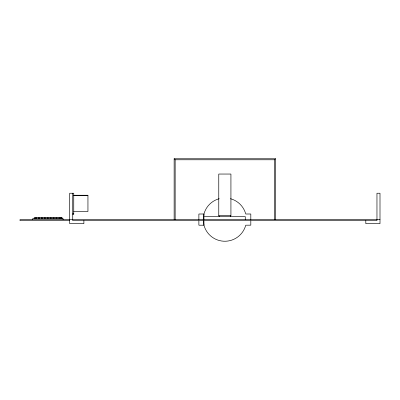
<?xml version="1.0" encoding="UTF-8"?>
<svg xmlns="http://www.w3.org/2000/svg" width="400" height="400" viewBox="0 0 400 400"><rect width="100%" height="100%" fill="white"/><g stroke="black" fill="none" stroke-linecap="round" stroke-linejoin="round"><path stroke-width="0.6" d="M203.21 219.605L203.945 214.005A21.635 21.635 0 0 1 219.245 198.705M174.14 219.605L174.14 158.76L175.155 159.775L274.535 159.775L275.55 158.76L275.55 219.605M174.14 158.76L275.55 158.76M73.745 195.265L87.945 195.265L87.945 211.49L73.745 211.46M73.745 195.295L87.945 195.295M72.73 213.52L73.745 213.52M72.73 214.535L73.745 214.535L73.745 193.24L69.69 193.24L69.69 223.66L83.885 223.66L83.885 220.62M218.765 215.55L230.925 215.55L230.925 174.045L218.765 174.045L218.765 215.55A6.58 6.58 0 0 0 219.375 216.685M204.425 216.56L245.265 216.56L245.265 219.605M380 219.605L20 219.605L20 220.62L69.63 220.62M203.355 220.725L203.945 225.205A21.635 21.635 0 0 0 245.745 225.205L250.815 225.16L250.815 220.84M365.805 220.62L365.805 223.66L380 223.66L380 193.24L376.96 193.24L376.96 220.62L72.73 220.62L72.73 193.24M274.535 159.775L274.535 219.605M250.815 219.605L250.815 214.005L245.745 214.005A21.635 21.635 0 0 0 230.445 198.705M203.945 219.605L203.945 214.005L198.875 214.005L198.875 219.605M203.945 220.85L203.945 225.205L198.875 225.205L198.875 220.85M175.155 159.775L175.155 219.605M63.1 219.605L63.1 218.59L32.675 218.59L32.675 219.605M62.085 218.59L62.085 217.575L34.205 217.575L34.205 218.59M61.57 217.575L61.57 218.59M60.555 217.575L60.555 218.59M59.54 217.575L59.54 218.59M58.02 217.575L58.02 218.59M56.5 217.575L56.5 218.59M54.98 217.575L54.98 218.59M53.46 217.575L53.46 218.59M51.94 217.575L51.94 218.59M50.42 217.575L50.42 218.59M48.9 217.575L48.9 218.59M47.38 217.575L47.38 218.59M45.86 217.575L45.86 218.59M44.34 217.575L44.34 218.59M42.82 217.575L42.82 218.59M41.3 217.575L41.3 218.59M39.78 217.575L39.78 218.59M38.26 217.575L38.26 218.59M36.74 217.575L36.74 218.59M35.22 217.575L35.22 218.59M230.925 215.55A6.58 6.58 0 0 1 230.315 216.685"/></g></svg>
